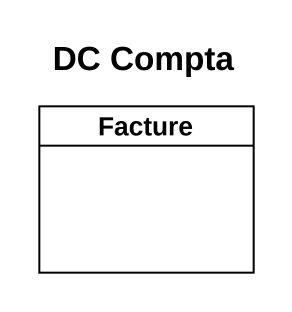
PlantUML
@startuml
title DC Compta
hide circle
hide empty members
class Facture
@enduml
